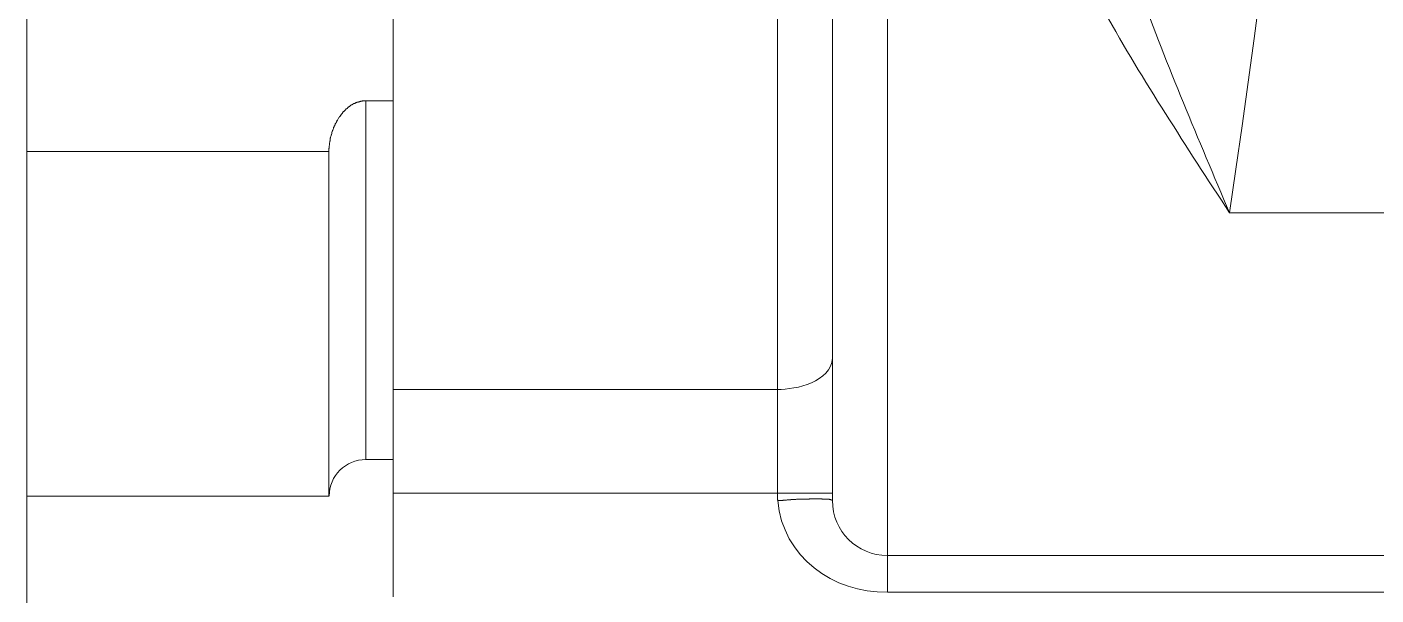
# Model space of a CAD drawing. Header units: millimetres. Extents: x -1838618 to -1600818, y -1770412 to -1553248.
# Drawn here: x -1791919.7 to -1791846, y -1685013.7 to -1684982.7 of the extents above; entities that cross this region are included whole.
import ezdxf

# ---------------------------------------------------------------- set-up
doc = ezdxf.new("R2010")
doc.units = ezdxf.units.MM
doc.header["$LTSCALE"] = 100
doc.layers.add('412equipment', color=6, linetype='Continuous')
doc.layers.add('_____1', color=160, linetype='Continuous')

# ---------------------------------------------------------------- blocks, each defined once
blk = doc.blocks.new('A$C2A4D0462')
at = {"layer": '_____1', "color": 7, "lineweight": 0}
for p, q in [((31.9331, 40.02), (31.9331, 33.496)), ((33.2674, 37.269), (33.2674, 38.2251)), ((34.6671, 36.2179), (34.6671, 38.1127)), ((35.0673, 35.613), (35.0673, 37.6838)), ((33.1671, 35.963), (33.1671, 37.269)), ((33.1671, 37.269), (33.2674, 37.269)), ((33.2674, 37.269), (33.2674, 37.0599)), ((31.9331, 37.0847), (33.0331, 37.0847)), ((33.0331, 37.0847), (33.0331, 35.83)), ((39.9002, 36.8618), (36.3132, 36.8618)), ((33.2674, 36.2179), (34.6671, 36.2179)), ((34.6671, 36.2179), (34.6671, 35.84)), ((33.1671, 35.963), (33.2674, 35.963)), ((31.9331, 35.83), (33.0331, 35.83)), ((33.2674, 35.84), (34.6671, 35.84)), ((34.6671, 35.84), (34.8671, 35.84)), ((35.0673, 35.613), (35.0673, 35.48)), ((39.9002, 35.613), (35.0673, 35.613))]:
    blk.add_line(p, q, dxfattribs=at)
for points in [[(33.2674, 35.4631), (33.2674, 35.84), (33.2674, 36.2179), (33.2674, 37.0599)], [(35.0673, 35.48), (39.9002, 35.48), (40.0001, 35.48)]]:
    blk.add_lwpolyline(points, dxfattribs=at)
for points in [[(36.3132, 36.8618), (36.8272, 40.2401), (36.8272, 43.6855), (36.3132, 47.0638)], [(35.9883, 37.667), (36.0863, 37.3951), (36.2011, 37.1285), (36.3132, 36.8618)], [(35.8593, 37.5912), (35.9997, 37.341), (36.157, 37.1023), (36.3132, 36.8618)], [(34.6671, 36.2179), (34.7364, 36.2179), (34.8609, 36.2458), (34.8671, 36.332)], [(33.1671, 35.963), (33.0938, 35.963), (33.0342, 35.9034), (33.0342, 35.83)], [(34.6682, 35.8131), (34.6852, 35.6092), (34.8701, 35.4759), (35.0673, 35.48)], [(34.8671, 35.8131), (34.8671, 35.7026), (34.9569, 35.613), (35.0673, 35.613)]]:
    blk.add_open_spline(points, degree=3, dxfattribs=at)
for points, knots in [([(34.8671, 35.8131), (34.8671, 35.8131), (34.8671, 37.5949), (34.8671, 37.5949), (34.8671, 37.5949), (34.8671, 38.7918), (34.8671, 38.7918), (34.8671, 38.9137), (34.8671, 39.0353), (34.8671, 39.157)], [0, 0, 0, 0, 1, 1, 1, 2, 2, 2, 3, 3, 3, 3]), ([(33.1671, 37.269), (33.164, 37.269), (33.1604, 37.269), (33.1573, 37.269), (33.1573, 37.269), (33.1553, 37.269), (33.1553, 37.269), (33.1553, 37.269), (33.154, 37.268), (33.154, 37.268), (33.154, 37.268), (33.1492, 37.268), (33.1492, 37.268), (33.1492, 37.268), (33.1482, 37.267), (33.1482, 37.267), (33.1482, 37.267), (33.1453, 37.267), (33.1453, 37.267), (33.1453, 37.267), (33.1442, 37.2659), (33.1442, 37.2659), (33.1442, 37.2659), (33.1411, 37.2659), (33.1411, 37.2659), (33.1411, 37.2659), (33.1404, 37.2649), (33.1404, 37.2649), (33.1404, 37.2649), (33.1382, 37.2649), (33.1382, 37.2649), (33.1382, 37.2649), (33.1372, 37.2639), (33.1372, 37.2639), (33.1372, 37.2639), (33.1351, 37.2639), (33.1351, 37.2639), (33.1351, 37.2639), (33.1344, 37.2628), (33.1344, 37.2628), (33.1344, 37.2628), (33.1322, 37.2628), (33.1322, 37.2628), (33.1322, 37.2628), (33.1311, 37.2618), (33.1311, 37.2618), (33.1311, 37.2618), (33.1301, 37.2618), (33.1301, 37.2618), (33.1301, 37.2618), (33.1291, 37.2608), (33.1291, 37.2608), (33.1291, 37.2608), (33.1284, 37.2608), (33.1284, 37.2608), (33.1284, 37.2608), (33.1273, 37.2597), (33.1273, 37.2597), (33.1273, 37.2597), (33.1263, 37.2597), (33.1263, 37.2597), (33.1263, 37.2597), (33.1253, 37.2591), (33.1253, 37.2591), (33.1253, 37.2591), (33.123, 37.2591), (33.123, 37.2591), (33.123, 37.2591), (33.1213, 37.257), (33.1213, 37.257), (33.1213, 37.257), (33.1203, 37.257), (33.1203, 37.257), (33.1203, 37.257), (33.1193, 37.256), (33.1193, 37.256), (33.1193, 37.256), (33.118, 37.256), (33.118, 37.256), (33.118, 37.256), (33.117, 37.2549), (33.117, 37.2549), (33.117, 37.2549), (33.1163, 37.2549), (33.1163, 37.2549), (33.1163, 37.2549), (33.1143, 37.2532), (33.1143, 37.2532), (33.1143, 37.2532), (33.1132, 37.2532), (33.1132, 37.2532), (33.1132, 37.2532), (33.1122, 37.2522), (33.1122, 37.2522), (33.1122, 37.2522), (33.1112, 37.2522), (33.1112, 37.2522), (33.1112, 37.2522), (33.1103, 37.2511), (33.1103, 37.2511), (33.1058, 37.246), (33.11, 37.2522), (33.1044, 37.246), (33.1044, 37.246), (33.1032, 37.246), (33.1032, 37.246), (33.1032, 37.246), (33.0991, 37.2418), (33.0991, 37.2418), (33.0991, 37.2418), (33.0984, 37.2418), (33.0984, 37.2418), (33.0984, 37.2418), (33.0963, 37.2401), (33.0963, 37.2401), (33.0963, 37.2401), (33.0951, 37.2391), (33.0951, 37.2391), (33.0951, 37.2391), (33.0941, 37.238), (33.0941, 37.238), (33.0924, 37.2363), (33.091, 37.2346), (33.0893, 37.2329), (33.0893, 37.2329), (33.0881, 37.2318), (33.0881, 37.2318), (33.0881, 37.2318), (33.087, 37.2308), (33.087, 37.2308), (33.087, 37.2308), (33.086, 37.2298), (33.086, 37.2298), (33.086, 37.2298), (33.0853, 37.2291), (33.0853, 37.2291), (33.0853, 37.2291), (33.0843, 37.228), (33.0843, 37.228), (33.0843, 37.228), (33.0843, 37.227), (33.0843, 37.227), (33.0815, 37.2222), (33.0765, 37.2187), (33.074, 37.2139), (33.0705, 37.2108), (33.0729, 37.2112), (33.0691, 37.2081), (33.0674, 37.2046), (33.0659, 37.2019), (33.0641, 37.1991), (33.0641, 37.1991), (33.0631, 37.1981), (33.0631, 37.1981), (33.0631, 37.1981), (33.0621, 37.196), (33.0621, 37.196), (33.0621, 37.196), (33.0614, 37.1939), (33.0614, 37.1939), (33.0614, 37.1939), (33.0603, 37.1929), (33.0603, 37.1929), (33.0603, 37.1929), (33.0603, 37.1908), (33.0603, 37.1908), (33.0603, 37.1908), (33.0591, 37.1898), (33.0591, 37.1898), (33.0591, 37.1898), (33.0581, 37.1877), (33.0581, 37.1877), (33.0581, 37.1877), (33.0571, 37.1867), (33.0571, 37.1867), (33.0571, 37.1867), (33.056, 37.185), (33.056, 37.185), (33.056, 37.185), (33.056, 37.1829), (33.056, 37.1829), (33.056, 37.1829), (33.0553, 37.1819), (33.0553, 37.1819), (33.0553, 37.1819), (33.0543, 37.1802), (33.0543, 37.1802), (33.0543, 37.1802), (33.0533, 37.1781), (33.0533, 37.1781), (33.0533, 37.1781), (33.0522, 37.1767), (33.0522, 37.1767), (33.0522, 37.1767), (33.0522, 37.1746), (33.0522, 37.1746), (33.0522, 37.1746), (33.051, 37.1729), (33.051, 37.1729), (33.051, 37.1729), (33.05, 37.1719), (33.05, 37.1719), (33.05, 37.1719), (33.05, 37.1698), (33.05, 37.1698), (33.05, 37.1698), (33.0493, 37.1681), (33.0493, 37.1681), (33.0493, 37.1681), (33.0483, 37.166), (33.0483, 37.166), (33.0483, 37.166), (33.0483, 37.165), (33.0483, 37.165), (33.0483, 37.165), (33.0473, 37.1629), (33.0473, 37.1629), (33.0473, 37.1629), (33.0462, 37.1609), (33.0462, 37.1609), (33.0462, 37.1609), (33.0462, 37.1588), (33.0462, 37.1588), (33.0462, 37.1588), (33.0452, 37.1567), (33.0452, 37.1567), (33.0452, 37.1567), (33.044, 37.156), (33.044, 37.156), (33.0443, 37.1526), (33.0419, 37.1495), (33.0423, 37.1457), (33.0423, 37.1457), (33.0412, 37.1447), (33.0412, 37.1447), (33.0412, 37.1447), (33.0412, 37.143), (33.0412, 37.143), (33.0412, 37.143), (33.0402, 37.1409), (33.0402, 37.1409), (33.0402, 37.1409), (33.0402, 37.1388), (33.0402, 37.1388), (33.0402, 37.1388), (33.0392, 37.1371), (33.0392, 37.1371), (33.0392, 37.1371), (33.0392, 37.135), (33.0392, 37.135), (33.0392, 37.135), (33.0381, 37.1326), (33.0381, 37.1326), (33.0381, 37.1326), (33.0381, 37.1299), (33.0381, 37.1299), (33.0381, 37.1299), (33.0374, 37.1278), (33.0374, 37.1278), (33.0374, 37.1278), (33.0374, 37.124), (33.0374, 37.124), (33.0374, 37.124), (33.0362, 37.1219), (33.0362, 37.1219), (33.0362, 37.1219), (33.0362, 37.1181), (33.0362, 37.1181), (33.0362, 37.1181), (33.0352, 37.1157), (33.0352, 37.1157), (33.0352, 37.1092), (33.0352, 37.1109), (33.0342, 37.1051), (33.0342, 37.1051), (33.0342, 37.0968), (33.0342, 37.0968), (33.0342, 37.0968), (33.0331, 37.0961), (33.0331, 37.0961), (33.0331, 37.0923), (33.0331, 37.0885), (33.0331, 37.0847)], [0, 0, 0, 0, 1, 1, 1, 2, 2, 2, 3, 3, 3, 4, 4, 4, 5, 5, 5, 6, 6, 6, 7, 7, 7, 8, 8, 8, 9, 9, 9, 10, 10, 10, 11, 11, 11, 12, 12, 12, 13, 13, 13, 14, 14, 14, 15, 15, 15, 16, 16, 16, 17, 17, 17, 18, 18, 18, 19, 19, 19, 20, 20, 20, 21, 21, 21, 22, 22, 22, 23, 23, 23, 24, 24, 24, 25, 25, 25, 26, 26, 26, 27, 27, 27, 28, 28, 28, 29, 29, 29, 30, 30, 30, 31, 31, 31, 32, 32, 32, 33, 33, 33, 34, 34, 34, 35, 35, 35, 36, 36, 36, 37, 37, 37, 38, 38, 38, 39, 39, 39, 40, 40, 40, 41, 41, 41, 42, 42, 42, 43, 43, 43, 44, 44, 44, 45, 45, 45, 46, 46, 46, 47, 47, 47, 48, 48, 48, 49, 49, 49, 50, 50, 50, 51, 51, 51, 52, 52, 52, 53, 53, 53, 54, 54, 54, 55, 55, 55, 56, 56, 56, 57, 57, 57, 58, 58, 58, 59, 59, 59, 60, 60, 60, 61, 61, 61, 62, 62, 62, 63, 63, 63, 64, 64, 64, 65, 65, 65, 66, 66, 66, 67, 67, 67, 68, 68, 68, 69, 69, 69, 70, 70, 70, 71, 71, 71, 72, 72, 72, 73, 73, 73, 74, 74, 74, 75, 75, 75, 76, 76, 76, 77, 77, 77, 78, 78, 78, 79, 79, 79, 80, 80, 80, 81, 81, 81, 82, 82, 82, 83, 83, 83, 84, 84, 84, 85, 85, 85, 86, 86, 86, 87, 87, 87, 88, 88, 88, 89, 89, 89, 90, 90, 90, 91, 91, 91, 92, 92, 92, 93, 93, 93, 94, 94, 94, 94]), ([(34.6671, 35.84), (34.6671, 35.8355), (34.6671, 35.8314), (34.6671, 35.8269), (34.6671, 35.8249), (34.6671, 35.8221), (34.6671, 35.82), (34.6671, 35.82), (34.6671, 35.8159), (34.6671, 35.8159), (34.6671, 35.8159), (34.6682, 35.8149), (34.6682, 35.8149), (34.6682, 35.8149), (34.6682, 35.8131), (34.6682, 35.8131)], [0, 0, 0, 0, 1, 1, 1, 2, 2, 2, 3, 3, 3, 4, 4, 4, 5, 5, 5, 5]), ([(34.6682, 35.8131), (34.6749, 35.8128), (34.6735, 35.8145), (34.6823, 35.8142), (34.6823, 35.8142), (34.6863, 35.8142), (34.6863, 35.8142), (34.6863, 35.8142), (34.6873, 35.8149), (34.6873, 35.8149), (34.6873, 35.8149), (34.689, 35.8149), (34.689, 35.8149), (34.6919, 35.8149), (34.6947, 35.8149), (34.6971, 35.8149), (34.6971, 35.8149), (34.7004, 35.8149), (34.7004, 35.8149), (34.7004, 35.8149), (34.7021, 35.8159), (34.7021, 35.8159), (34.7021, 35.8159), (34.7042, 35.8159), (34.7042, 35.8159), (34.7068, 35.8159), (34.7095, 35.8159), (34.7123, 35.8159), (34.72, 35.8156), (34.7109, 35.8173), (34.72, 35.8169), (34.7226, 35.8169), (34.725, 35.8169), (34.7271, 35.8169), (34.7353, 35.8166), (34.731, 35.8187), (34.7412, 35.818), (34.7412, 35.818), (34.7472, 35.818), (34.7472, 35.818), (34.7567, 35.8176), (34.7496, 35.8193), (34.7553, 35.819), (34.7641, 35.819), (34.7734, 35.819), (34.7822, 35.819), (34.7822, 35.819), (34.7832, 35.82), (34.7832, 35.82), (34.7832, 35.82), (34.7872, 35.82), (34.7872, 35.82), (34.7896, 35.82), (34.7917, 35.82), (34.7943, 35.82), (34.7977, 35.82), (34.8017, 35.82), (34.8051, 35.82), (34.8122, 35.82), (34.8192, 35.82), (34.8263, 35.82), (34.8263, 35.82), (34.8291, 35.82), (34.8291, 35.82), (34.8291, 35.82), (34.8301, 35.819), (34.8301, 35.819), (34.832, 35.819), (34.8337, 35.819), (34.8351, 35.819), (34.8387, 35.819), (34.8418, 35.819), (34.8454, 35.819), (34.8454, 35.819), (34.8471, 35.819), (34.8471, 35.819), (34.8471, 35.819), (34.8482, 35.818), (34.8482, 35.818), (34.8482, 35.818), (34.8492, 35.818), (34.8492, 35.818), (34.8509, 35.818), (34.8523, 35.818), (34.8542, 35.818), (34.8542, 35.818), (34.8552, 35.818), (34.8552, 35.818), (34.8552, 35.818), (34.8563, 35.8169), (34.8563, 35.8169), (34.8563, 35.8169), (34.8602, 35.8169), (34.8602, 35.8169), (34.8602, 35.8169), (34.8613, 35.8159), (34.8613, 35.8159), (34.8613, 35.8159), (34.864, 35.8159), (34.864, 35.8159), (34.864, 35.8159), (34.864, 35.8149), (34.864, 35.8149), (34.864, 35.8149), (34.8661, 35.8149), (34.8661, 35.8149), (34.8661, 35.8149), (34.8661, 35.8131), (34.8661, 35.8131), (34.8661, 35.8131), (34.8671, 35.8131), (34.8671, 35.8131)], [0, 0, 0, 0, 1, 1, 1, 2, 2, 2, 3, 3, 3, 4, 4, 4, 5, 5, 5, 6, 6, 6, 7, 7, 7, 8, 8, 8, 9, 9, 9, 10, 10, 10, 11, 11, 11, 12, 12, 12, 13, 13, 13, 14, 14, 14, 15, 15, 15, 16, 16, 16, 17, 17, 17, 18, 18, 18, 19, 19, 19, 20, 20, 20, 21, 21, 21, 22, 22, 22, 23, 23, 23, 24, 24, 24, 25, 25, 25, 26, 26, 26, 27, 27, 27, 28, 28, 28, 29, 29, 29, 30, 30, 30, 31, 31, 31, 32, 32, 32, 33, 33, 33, 34, 34, 34, 35, 35, 35, 36, 36, 36, 37, 37, 37, 37])]:
    blk.add_open_spline(points, degree=3, knots=knots, dxfattribs=at)
blk = doc.blocks.new('LOW PLATFOR')
at = {"layer": '412equipment', "linetype": 'Continuous', "lineweight": 0, "xscale": 15, "yscale": 15, "zscale": 15}
blk.add_blockref('A$C2A4D0462', (-26600.084, 0, 590), dxfattribs=at)

msp = doc.modelspace()

# ---------------------------------------------------------------- block references
at = {"layer": '412equipment', "color": 7}
msp.add_blockref('LOW PLATFOR', (-1765798.605, -1685545.743), dxfattribs=at)

doc.saveas('drawing.dxf')
